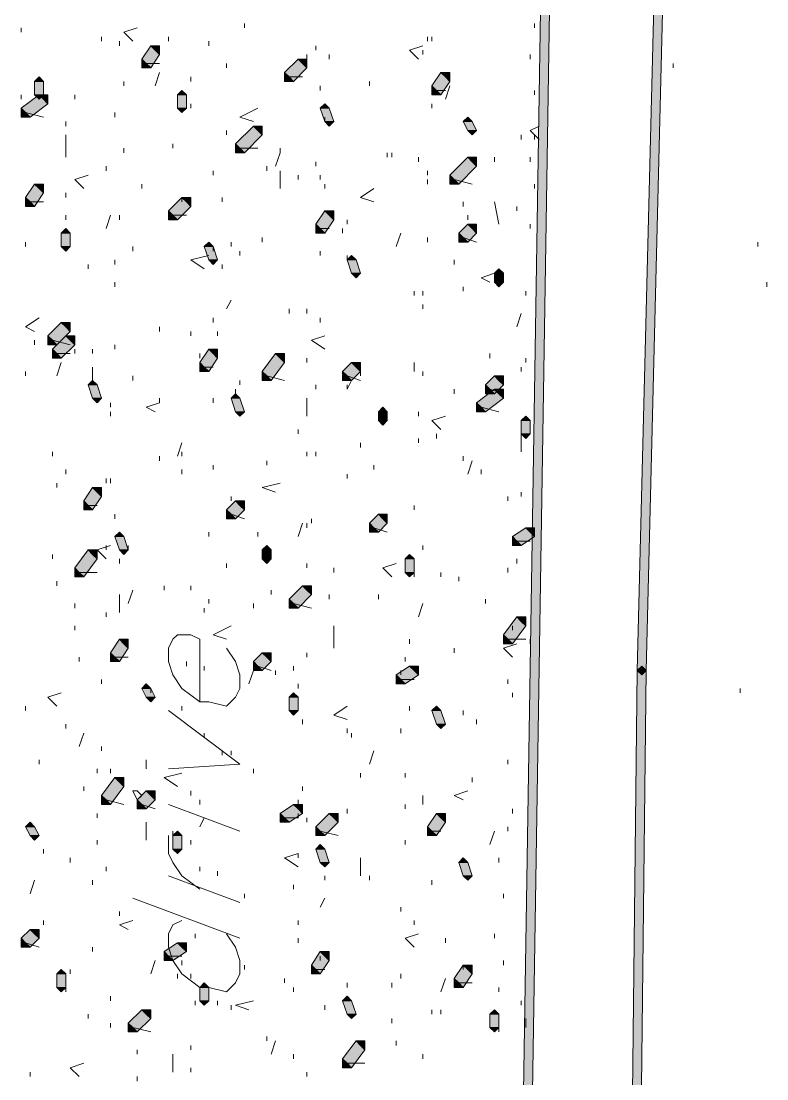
# Model space of a CAD drawing. Header units: inches. Extents: x 10 to 486, y 7 to 426.
# Drawn here: x 380.34 to 391.48, y 388.52 to 404.32 of the extents above; entities that cross this region are included whole.
import ezdxf

# ---------------------------------------------------------------- set-up
doc = ezdxf.new("R2010")
doc.units = ezdxf.units.IN
doc.header["$LTSCALE"] = 3
doc.header["$MEASUREMENT"] = 0
doc.layers.add('PDF_Geometry', color=7, linetype='Continuous', true_color=0x999999)
doc.layers.add('PDF_Solid Fills', color=7, linetype='Continuous')

msp = doc.modelspace()

# ---------------------------------------------------------------- hatches: boundary and pattern name
at = {"layer": 'PDF_Solid Fills', "true_color": 0x767676, "transparency": 33554559}
for points in [[(389.61, 394.617), (389.677, 394.617), (390.21, 416.083), (390.077, 416.083), (389.543, 394.617)], [(387.543, 364.883), (387.61, 364.883), (388.41, 415.883), (388.277, 415.883), (387.477, 364.883)]]:
    msp.add_hatch(color=8, dxfattribs=at).paths.add_polyline_path(points)
at = {"layer": 'PDF_Solid Fills', "true_color": 0x999999, "transparency": 33554559}
for points in [[(382.21, 403.683), (382.277, 403.617), (382.41, 403.817), (382.343, 403.883), (382.277, 403.95), (382.143, 403.75)], [(384.343, 403.483), (384.41, 403.417), (384.61, 403.617), (384.543, 403.683), (384.477, 403.75), (384.277, 403.55)], [(386.543, 403.283), (386.61, 403.217), (386.743, 403.417), (386.677, 403.483), (386.61, 403.55), (386.477, 403.35)], [(380.61, 403.217), (380.677, 403.217), (380.677, 403.417), (380.543, 403.417), (380.543, 403.217)], [(380.41, 402.95), (380.477, 402.883), (380.743, 403.083), (380.677, 403.15), (380.61, 403.217), (380.343, 403.017)], [(382.743, 403.017), (382.81, 403.017), (382.81, 403.217), (382.677, 403.217), (382.677, 403.017)], [(384.943, 402.817), (385.01, 402.817), (384.943, 403.017), (384.81, 403.017), (384.877, 402.817)], [(383.61, 402.417), (383.677, 402.35), (383.943, 402.617), (383.877, 402.683), (383.81, 402.75), (383.543, 402.483)], [(387.077, 402.683), (387.143, 402.683), (387.077, 402.817), (386.943, 402.817), (387.01, 402.683)], [(386.81, 401.95), (386.877, 401.883), (387.143, 402.15), (387.077, 402.217), (387.01, 402.283), (386.743, 402.017)], [(380.477, 401.617), (380.543, 401.55), (380.677, 401.75), (380.61, 401.817), (380.543, 401.883), (380.41, 401.683)], [(382.61, 401.417), (382.677, 401.35), (382.877, 401.55), (382.81, 401.617), (382.743, 401.683), (382.543, 401.483)], [(384.81, 401.217), (384.877, 401.15), (385.01, 401.35), (384.943, 401.417), (384.877, 401.483), (384.743, 401.283)], [(386.943, 401.083), (387.01, 401.017), (387.143, 401.15), (387.077, 401.217), (387.01, 401.283), (386.877, 401.15)], [(381.01, 400.95), (381.077, 400.95), (381.077, 401.15), (380.943, 401.15), (380.943, 400.95)], [(383.21, 400.75), (383.277, 400.75), (383.21, 400.95), (383.077, 400.95), (383.143, 400.75)], [(385.343, 400.55), (385.41, 400.55), (385.343, 400.75), (385.21, 400.75), (385.277, 400.55)], [(387.477, 400.417), (387.543, 400.417), (387.543, 400.55), (387.41, 400.55), (387.41, 400.417)], [(380.81, 399.55), (380.877, 399.483), (381.077, 399.683), (381.01, 399.75), (380.943, 399.817), (380.743, 399.617)], [(380.877, 399.35), (380.943, 399.283), (381.143, 399.483), (381.077, 399.55), (381.01, 399.617), (380.81, 399.417)], [(383.077, 399.15), (383.143, 399.083), (383.277, 399.283), (383.21, 399.35), (383.143, 399.417), (383.01, 399.217)], [(384.01, 399.017), (384.077, 398.95), (384.277, 399.217), (384.21, 399.283), (384.143, 399.35), (383.943, 399.083)], [(385.21, 399.017), (385.277, 398.95), (385.41, 399.083), (385.343, 399.15), (385.277, 399.217), (385.143, 399.083)], [(387.343, 398.817), (387.41, 398.75), (387.543, 398.883), (387.477, 398.95), (387.41, 399.017), (387.277, 398.883)], [(381.477, 398.683), (381.543, 398.683), (381.477, 398.883), (381.343, 398.883), (381.41, 398.683)], [(387.21, 398.55), (387.277, 398.483), (387.543, 398.683), (387.477, 398.75), (387.41, 398.817), (387.143, 398.617)], [(383.61, 398.483), (383.677, 398.483), (383.61, 398.683), (383.477, 398.683), (383.543, 398.483)], [(385.743, 398.35), (385.81, 398.35), (385.81, 398.483), (385.677, 398.483), (385.677, 398.35)], [(387.877, 398.15), (387.943, 398.15), (387.943, 398.35), (387.81, 398.35), (387.81, 398.15)], [(381.343, 397.083), (381.41, 397.017), (381.543, 397.217), (381.477, 397.283), (381.41, 397.35), (381.277, 397.15)], [(383.477, 396.95), (383.543, 396.883), (383.677, 397.017), (383.61, 397.083), (383.543, 397.15), (383.41, 397.017)], [(385.61, 396.75), (385.677, 396.683), (385.81, 396.817), (385.743, 396.883), (385.677, 396.95), (385.543, 396.817)], [(387.743, 396.55), (387.81, 396.483), (388.01, 396.617), (387.943, 396.683), (387.877, 396.75), (387.677, 396.617)], [(381.877, 396.417), (381.943, 396.417), (381.877, 396.617), (381.743, 396.617), (381.81, 396.417)], [(381.21, 396.083), (381.277, 396.017), (381.477, 396.283), (381.41, 396.35), (381.343, 396.417), (381.143, 396.15)], [(384.01, 396.283), (384.077, 396.283), (384.077, 396.417), (383.943, 396.417), (383.943, 396.283)], [(386.143, 396.083), (386.21, 396.083), (386.21, 396.283), (386.077, 396.283), (386.077, 396.083)], [(384.41, 395.617), (384.477, 395.55), (384.677, 395.75), (384.61, 395.817), (384.543, 395.883), (384.343, 395.683)], [(387.61, 395.083), (387.677, 395.017), (387.877, 395.283), (387.81, 395.35), (387.743, 395.417), (387.543, 395.15)], [(381.743, 394.817), (381.81, 394.75), (381.943, 394.95), (381.877, 395.017), (381.81, 395.083), (381.677, 394.883)], [(383.877, 394.683), (383.943, 394.617), (384.077, 394.75), (384.01, 394.817), (383.943, 394.883), (383.81, 394.75)], [(386.01, 394.483), (386.077, 394.417), (386.277, 394.55), (386.21, 394.617), (386.143, 394.683), (385.943, 394.55)], [(382.277, 394.217), (382.343, 394.217), (382.277, 394.35), (382.143, 394.35), (382.21, 394.217)], [(384.41, 394.017), (384.477, 394.017), (384.477, 394.217), (384.343, 394.217), (384.343, 394.017)], [(386.61, 393.817), (386.677, 393.817), (386.61, 394.017), (386.477, 394.017), (386.543, 393.817)], [(381.61, 392.683), (381.677, 392.617), (381.877, 392.883), (381.81, 392.95), (381.743, 393.017), (381.543, 392.75)], [(382.143, 392.617), (382.21, 392.55), (382.343, 392.683), (382.277, 392.75), (382.21, 392.817), (382.077, 392.683)], [(384.277, 392.417), (384.343, 392.35), (384.543, 392.483), (384.477, 392.55), (384.41, 392.617), (384.21, 392.483)], [(384.81, 392.217), (384.877, 392.15), (385.077, 392.35), (385.01, 392.417), (384.943, 392.483), (384.743, 392.283)], [(386.477, 392.217), (386.543, 392.15), (386.677, 392.35), (386.61, 392.417), (386.543, 392.483), (386.41, 392.283)], [(380.543, 392.15), (380.61, 392.15), (380.543, 392.283), (380.41, 392.283), (380.477, 392.15)], [(382.677, 391.95), (382.743, 391.95), (382.743, 392.15), (382.61, 392.15), (382.61, 391.95)], [(384.877, 391.75), (384.943, 391.75), (384.877, 391.95), (384.743, 391.95), (384.81, 391.75)], [(387.01, 391.55), (387.077, 391.55), (387.01, 391.75), (386.877, 391.75), (386.943, 391.55)], [(380.41, 390.55), (380.477, 390.483), (380.61, 390.617), (380.543, 390.683), (380.477, 390.75), (380.343, 390.617)], [(382.543, 390.35), (382.61, 390.283), (382.81, 390.417), (382.743, 390.483), (382.677, 390.55), (382.477, 390.417)], [(384.743, 390.15), (384.81, 390.083), (384.943, 390.283), (384.877, 390.35), (384.81, 390.417), (384.677, 390.217)], [(386.877, 389.95), (386.943, 389.883), (387.077, 390.083), (387.01, 390.15), (386.943, 390.217), (386.81, 390.017)], [(380.943, 389.883), (381.01, 389.883), (381.01, 390.083), (380.877, 390.083), (380.877, 389.883)], [(383.077, 389.683), (383.143, 389.683), (383.143, 389.883), (383.01, 389.883), (383.01, 389.683)], [(385.277, 389.483), (385.343, 389.483), (385.277, 389.683), (385.143, 389.683), (385.21, 389.483)], [(382.01, 389.283), (382.077, 389.217), (382.277, 389.417), (382.21, 389.483), (382.143, 389.55), (381.943, 389.35)], [(387.41, 389.283), (387.477, 389.283), (387.477, 389.483), (387.343, 389.483), (387.343, 389.283)], [(385.21, 388.75), (385.277, 388.683), (385.477, 388.95), (385.41, 389.017), (385.343, 389.083), (385.143, 388.817)]]:
    msp.add_hatch(color=253, dxfattribs=at).paths.add_polyline_path(points)

# ---------------------------------------------------------------- linework, layer by layer
at = {"layer": 'PDF_Geometry', "color": 8, "lineweight": 5, "true_color": 0x767676}
for points in [[(389.61, 394.617), (389.677, 394.617), (390.21, 416.083), (390.077, 416.083), (389.543, 394.617)], [(387.543, 364.883), (387.61, 364.883), (388.41, 415.883), (388.277, 415.883), (387.477, 364.883)], [(389.21, 364.817), (389.343, 364.817), (389.677, 394.617), (389.543, 394.617)], [(389.543, 394.617), (389.61, 394.683), (389.677, 394.617), (389.61, 394.55)]]:
    msp.add_lwpolyline(points, close=True, dxfattribs=at)
at = {"layer": 'PDF_Geometry', "lineweight": 13}
for points in [[(380.343, 404.217), (380.343, 404.15)], [(382.01, 404.017), (381.877, 404.15), (382.077, 404.217)], [(383.677, 404.283), (383.677, 404.217)], [(388.01, 404.283), (388.01, 404.217)], [(381.543, 404.083), (381.543, 404.017)], [(381.81, 404.017), (381.81, 403.95)], [(382.543, 404.083), (382.543, 404.017)], [(383.143, 404.017), (383.143, 403.95)], [(386.41, 404.083), (386.41, 404.017)], [(386.477, 404.083), (386.477, 404.017)], [(384.743, 403.95), (384.743, 403.883)], [(386.277, 403.75), (386.143, 403.883), (386.343, 403.95)], [(386.343, 403.883), (386.343, 403.817)], [(384.61, 403.817), (384.61, 403.75)], [(384.943, 403.817), (384.943, 403.75)], [(387.943, 403.817), (387.943, 403.75)], [(382.21, 403.683), (382.41, 403.683)], [(382.343, 403.35), (382.41, 403.55)], [(383.41, 403.683), (383.41, 403.617)], [(386.677, 403.55), (386.677, 403.483)], [(390.077, 403.683), (390.077, 403.617)], [(381.877, 403.417), (381.877, 403.35)], [(382.877, 403.483), (382.877, 403.417)], [(384.343, 403.483), (384.543, 403.483)], [(385.543, 403.417), (385.543, 403.35)], [(380.343, 403.217), (380.343, 403.15)], [(381.143, 403.217), (381.143, 403.15)], [(384.81, 403.35), (384.81, 403.283)], [(386.543, 403.283), (386.677, 403.283)], [(386.677, 403.15), (386.743, 403.35)], [(388.01, 403.283), (388.01, 403.217)], [(382.877, 403.083), (382.877, 403.017)], [(386.477, 403.083), (386.477, 403.017)], [(380.41, 402.95), (380.677, 402.883)], [(381.743, 402.95), (381.743, 402.883)], [(383.81, 402.817), (383.61, 402.883), (383.877, 403.017)], [(381.01, 402.817), (381.01, 402.75)], [(384.877, 402.883), (384.877, 402.817)], [(388.077, 402.55), (387.943, 402.683), (388.077, 402.75)], [(381.01, 402.283), (381.01, 402.617)], [(383.41, 402.683), (383.41, 402.617)], [(387.81, 402.617), (387.81, 402.55)], [(388.01, 402.617), (388.01, 402.55)], [(381.01, 402.55), (381.01, 402.483)], [(382.61, 402.483), (382.61, 402.417)], [(381.877, 402.417), (381.877, 402.35)], [(383.61, 402.417), (383.877, 402.417)], [(384.143, 402.15), (384.21, 402.35), (384.21, 402.417)], [(385.81, 402.35), (385.81, 402.283)], [(385.877, 402.35), (385.877, 402.283)], [(386.277, 402.283), (386.277, 402.217)], [(387.41, 402.283), (387.41, 402.217)], [(387.943, 402.283), (387.943, 402.217)], [(381.61, 402.15), (381.61, 402.083)], [(384.01, 402.15), (384.01, 402.083)], [(384.743, 402.217), (384.743, 402.15)], [(381.277, 401.817), (381.143, 401.95), (381.343, 402.017)], [(383.21, 402.083), (383.21, 402.017)], [(384.21, 401.817), (384.21, 402.083)], [(384.477, 402.017), (384.477, 401.95)], [(384.81, 402.017), (384.81, 401.95)], [(386.41, 402.083), (386.41, 402.017)], [(382.143, 401.883), (382.143, 401.817)], [(384.877, 401.883), (384.877, 401.817)], [(385.61, 401.617), (385.41, 401.683), (385.61, 401.817)], [(386.41, 401.95), (386.41, 401.883)], [(386.81, 401.95), (387.077, 401.883)], [(388.01, 401.883), (388.01, 401.817)], [(381.01, 401.75), (381.01, 401.683)], [(382.743, 401.683), (382.743, 401.617)], [(383.343, 401.683), (383.343, 401.617)], [(380.477, 401.617), (380.677, 401.617)], [(386.943, 401.617), (386.943, 401.55)], [(387.477, 401.283), (387.41, 401.617)], [(387.743, 401.55), (387.743, 401.483)], [(381.01, 401.417), (381.01, 401.35)], [(381.61, 401.217), (381.677, 401.417)], [(381.81, 401.417), (381.81, 401.35)], [(382.61, 401.417), (382.81, 401.417)], [(385.21, 401.35), (385.21, 401.283)], [(387.01, 401.417), (387.01, 401.35)], [(384.81, 401.217), (384.943, 401.217)], [(385.143, 401.217), (385.143, 401.15)], [(387.943, 401.283), (387.943, 401.217)], [(380.41, 401.017), (380.41, 400.95)], [(383.477, 401.017), (383.477, 400.95)], [(383.943, 401.083), (383.943, 401.017)], [(385.943, 400.95), (386.01, 401.15)], [(386.41, 401.083), (386.41, 401.017)], [(386.943, 401.083), (387.143, 401.017)], [(391.343, 401.017), (391.343, 400.95)], [(382.01, 400.95), (382.01, 400.883)], [(383.21, 400.95), (383.21, 400.883)], [(383.61, 400.883), (383.61, 400.817)], [(384.81, 400.883), (384.81, 400.817)], [(381.743, 400.75), (381.743, 400.683)], [(383.077, 400.617), (382.877, 400.75), (383.143, 400.817)], [(385.21, 400.817), (385.21, 400.75)], [(386.81, 400.75), (386.81, 400.683)], [(381.343, 400.683), (381.343, 400.617)], [(383.343, 400.683), (383.343, 400.617)], [(387.343, 400.417), (387.21, 400.483), (387.41, 400.55)], [(381.743, 400.417), (381.743, 400.35)], [(391.477, 400.417), (391.477, 400.35)], [(386.21, 400.283), (386.21, 400.217)], [(386.343, 400.283), (386.343, 400.217)], [(386.943, 400.35), (386.943, 400.283)], [(387.877, 400.283), (387.877, 400.217)], [(383.41, 400.017), (383.477, 400.15)], [(386.343, 400.083), (386.343, 400.017)], [(384.343, 400.017), (384.343, 399.95)], [(384.61, 400.017), (384.61, 399.95)], [(387.743, 399.75), (387.81, 399.95)], [(380.543, 399.683), (380.41, 399.75), (380.61, 399.883)], [(382.41, 399.75), (382.41, 399.683)], [(383.21, 399.883), (383.21, 399.817)], [(384.81, 399.883), (384.81, 399.817)], [(382.877, 399.683), (382.877, 399.617)], [(383.277, 399.683), (383.277, 399.617)], [(384.877, 399.417), (384.677, 399.55), (384.877, 399.617)], [(380.543, 399.55), (380.543, 399.483)], [(380.81, 399.55), (381.077, 399.483)], [(381.743, 399.483), (381.743, 399.417)], [(380.877, 399.35), (381.077, 399.35)], [(381.143, 399.417), (381.143, 399.35)], [(381.41, 399.417), (381.41, 399.35)], [(383.01, 399.35), (383.01, 399.283)], [(384.61, 399.283), (384.61, 399.217)], [(387.343, 399.35), (387.343, 399.283)], [(387.877, 399.283), (387.877, 399.217)], [(380.877, 399.017), (380.943, 399.217)], [(381.41, 398.883), (381.41, 399.15)], [(383.077, 399.15), (383.21, 399.15)], [(386.21, 399.217), (386.21, 399.15), (386.21, 399.083)], [(387.81, 399.15), (387.81, 399.083)], [(380.41, 399.083), (380.41, 399.017)], [(382.01, 399.017), (382.01, 398.95)], [(383.61, 398.95), (383.61, 398.883)], [(384.01, 399.017), (384.277, 398.95)], [(385.21, 399.017), (385.41, 398.95)], [(385.21, 398.883), (385.21, 398.817), (385.277, 398.95)], [(385.41, 399.083), (385.41, 399.017)], [(386.343, 399.083), (386.343, 399.017)], [(383.543, 398.817), (383.543, 398.75)], [(384.743, 398.883), (384.743, 398.817)], [(386.81, 398.817), (386.81, 398.75)], [(387.343, 398.817), (387.543, 398.75)], [(388.01, 398.817), (388.01, 398.75)], [(382.343, 398.483), (382.21, 398.55), (382.41, 398.617), (382.41, 398.683)], [(383.21, 398.683), (383.21, 398.617)], [(384.61, 398.417), (384.61, 398.683)], [(381.677, 398.617), (381.677, 398.55)], [(381.677, 398.483), (381.677, 398.417)], [(386.277, 398.483), (386.277, 398.417)], [(387.21, 398.55), (387.477, 398.483)], [(386.61, 398.217), (386.477, 398.35), (386.677, 398.417)], [(384.477, 398.217), (384.477, 398.15)], [(387.81, 398.283), (387.81, 398.217)], [(382.677, 397.817), (382.743, 398.017)], [(385.41, 398.017), (385.41, 397.95)], [(386.277, 398.083), (386.277, 398.017)], [(386.543, 398.15), (386.543, 398.083)], [(387.81, 397.883), (387.81, 398.15)], [(380.81, 397.883), (380.81, 397.817)], [(382.743, 397.883), (382.743, 397.817)], [(384.61, 397.883), (384.61, 397.817)], [(384.743, 397.883), (384.743, 397.817)], [(382.41, 397.817), (382.41, 397.75)], [(384.01, 397.75), (384.01, 397.683)], [(386.943, 397.817), (386.943, 397.75)], [(387.01, 397.55), (387.077, 397.75)], [(381.01, 397.617), (381.01, 397.55)], [(382.743, 397.617), (382.743, 397.55)], [(383.21, 397.683), (383.21, 397.617)], [(385.21, 397.55), (385.21, 397.483)], [(385.61, 397.683), (385.61, 397.617)], [(387.21, 397.617), (387.21, 397.55)], [(380.877, 397.417), (380.877, 397.35)], [(381.61, 397.483), (381.61, 397.417)], [(381.677, 397.483), (381.677, 397.417)], [(384.143, 397.283), (383.943, 397.35), (384.21, 397.417)], [(383.477, 397.217), (383.477, 397.15)], [(387.61, 397.217), (387.61, 397.15)], [(387.81, 397.283), (387.81, 397.217)], [(381.343, 397.083), (381.477, 397.083)], [(386.21, 397.083), (386.21, 397.017)], [(381.743, 396.95), (381.743, 396.883)], [(383.477, 396.95), (383.677, 396.883)], [(385.743, 396.95), (385.743, 396.883)], [(384.477, 396.617), (384.543, 396.817)], [(384.61, 396.817), (384.61, 396.75)], [(384.677, 396.883), (384.677, 396.817)], [(385.61, 396.75), (385.81, 396.683)], [(383.143, 396.683), (383.143, 396.617)], [(383.877, 396.683), (383.877, 396.617)], [(381.61, 396.283), (381.477, 396.417), (381.677, 396.483)], [(381.61, 396.483), (381.61, 396.417)], [(381.943, 396.483), (381.943, 396.417)], [(386.343, 396.483), (386.343, 396.417)], [(387.743, 396.55), (387.943, 396.55)], [(380.81, 396.35), (380.81, 396.283)], [(381.81, 396.283), (381.81, 396.217)], [(387.743, 396.283), (387.743, 396.217)], [(383.41, 396.217), (383.41, 396.15)], [(384.61, 396.217), (384.61, 396.15)], [(385.01, 396.15), (385.01, 396.083)], [(385.877, 396.017), (385.743, 396.15), (385.943, 396.217)], [(387.61, 396.15), (387.61, 396.083)], [(380.877, 395.95), (380.877, 395.883)], [(381.21, 396.083), (381.477, 396.083)], [(386.21, 396.083), (386.21, 396.017)], [(386.61, 396.083), (386.61, 396.017)], [(386.877, 396.017), (386.877, 395.95)], [(381.943, 395.617), (382.01, 395.817)], [(382.477, 395.883), (382.477, 395.817)], [(382.877, 395.883), (382.877, 395.817)], [(384.077, 395.817), (384.077, 395.75)], [(384.677, 395.883), (384.677, 395.817)], [(381.81, 395.483), (381.81, 395.75)], [(383.143, 395.683), (383.143, 395.617)], [(384.943, 395.75), (384.943, 395.683)], [(385.677, 395.75), (385.677, 395.683)], [(387.277, 395.683), (387.277, 395.617)], [(381.143, 395.617), (381.143, 395.55)], [(381.61, 395.483), (381.61, 395.417)], [(383.077, 395.55), (383.077, 395.483)], [(383.81, 395.617), (383.81, 395.55)], [(384.41, 395.617), (384.677, 395.55)], [(386.277, 395.417), (386.343, 395.617)], [(381.143, 395.283), (381.143, 395.217)], [(383.41, 395.083), (383.21, 395.15), (383.477, 395.283)], [(385.01, 394.95), (385.01, 395.283)], [(387.677, 395.283), (387.677, 395.217)], [(386.143, 395.083), (386.143, 395.017)], [(387.677, 394.817), (387.543, 394.95), (387.743, 395.017)], [(387.61, 395.083), (387.877, 395.083)], [(387.943, 395.083), (387.943, 395.017)], [(384.61, 394.883), (384.61, 394.817)], [(386.81, 394.95), (386.81, 394.883)], [(381.21, 394.817), (381.21, 394.75)], [(381.743, 394.817), (381.943, 394.817)], [(382.81, 394.75), (382.81, 394.683)], [(386.077, 394.817), (386.077, 394.75)], [(383.077, 394.683), (383.077, 394.617)], [(383.743, 394.417), (383.81, 394.617)], [(383.877, 394.683), (384.077, 394.617)], [(384.143, 394.617), (384.143, 394.55)], [(384.41, 394.683), (384.41, 394.617)], [(386.01, 394.617), (386.01, 394.55)], [(386.21, 394.683), (386.21, 394.617)], [(381.543, 394.483), (381.543, 394.417)], [(383.01, 394.417), (383.01, 394.35)], [(384.477, 394.417), (384.477, 394.35)], [(386.01, 394.483), (386.21, 394.483)], [(387.61, 394.483), (387.61, 394.417)], [(380.877, 394.083), (380.743, 394.217), (380.943, 394.283)], [(382.277, 394.35), (382.277, 394.283)], [(387.677, 394.283), (387.677, 394.217)], [(391.077, 394.35), (391.077, 394.283)], [(380.41, 394.083), (380.41, 394.017)], [(382.743, 394.083), (382.743, 394.017)], [(385.21, 393.883), (385.01, 393.95), (385.21, 394.083)], [(386.143, 394.083), (386.143, 394.017)], [(386.943, 394.017), (386.943, 393.95)], [(381.01, 393.817), (381.01, 393.75)], [(384.543, 393.883), (384.543, 393.817)], [(385.21, 393.75), (385.21, 393.683)], [(386.01, 393.75), (386.01, 393.683)], [(387.143, 393.883), (387.143, 393.817)], [(381.21, 393.483), (381.277, 393.683)], [(383.077, 393.683), (383.077, 393.617)], [(385.277, 393.683), (385.277, 393.617)], [(381.543, 393.483), (381.543, 393.417)], [(380.61, 393.283), (380.61, 393.217)], [(382.21, 393.283), (382.21, 393.217), (382.21, 393.15)], [(383.343, 393.417), (383.343, 393.35)], [(383.477, 393.417), (383.477, 393.35)], [(385.543, 393.217), (385.61, 393.417)], [(387.61, 393.283), (387.61, 393.217)], [(381.477, 393.15), (381.477, 393.083)], [(381.677, 393.15), (381.677, 393.083)], [(383.81, 393.15), (383.81, 393.083)], [(382.677, 392.883), (382.477, 393.017), (382.743, 393.083)], [(385.41, 393.083), (385.41, 393.017)], [(386.077, 393.083), (386.077, 393.017)], [(387.077, 393.017), (387.077, 392.95)], [(381.277, 392.883), (381.277, 392.817)], [(382.877, 392.817), (382.877, 392.75)], [(384.543, 392.883), (384.543, 392.817)], [(386.943, 392.683), (386.81, 392.75), (387.01, 392.817)], [(381.61, 392.683), (381.877, 392.617)], [(383.01, 392.683), (383.01, 392.617)], [(384.477, 392.683), (384.477, 392.617)], [(386.343, 392.75), (386.343, 392.683), (386.343, 392.617)], [(381.477, 392.483), (381.477, 392.417)], [(382.143, 392.617), (382.343, 392.55)], [(384.277, 392.417), (384.477, 392.417), (384.477, 392.483)], [(385.21, 392.55), (385.21, 392.483)], [(386.077, 392.617), (386.077, 392.55)], [(387.677, 392.55), (387.677, 392.483)], [(382.21, 392.083), (382.21, 392.35)], [(383.01, 392.283), (383.077, 392.417)], [(384.61, 392.417), (384.61, 392.35)], [(382.61, 392.217), (382.61, 392.15)], [(384.81, 392.217), (385.077, 392.15)], [(386.477, 392.217), (386.61, 392.217)], [(387.343, 392.017), (387.41, 392.217)], [(387.61, 392.283), (387.61, 392.217)], [(381.477, 392.083), (381.477, 392.017)], [(382.877, 392.083), (382.877, 392.017)], [(386.077, 392.083), (386.077, 392.017)], [(380.677, 391.95), (380.677, 391.883)], [(384.477, 391.683), (384.277, 391.817), (384.477, 391.883), (384.477, 391.817)], [(381.077, 391.817), (381.077, 391.75)], [(381.61, 391.683), (381.61, 391.617)], [(383.01, 391.683), (383.01, 391.617)], [(385.41, 391.55), (385.41, 391.817)], [(387.477, 391.817), (387.477, 391.75)], [(383.277, 391.617), (383.277, 391.55)], [(384.877, 391.55), (384.877, 391.483)], [(385.543, 391.55), (385.543, 391.483)], [(380.477, 391.283), (380.543, 391.483)], [(381.41, 391.483), (381.41, 391.417)], [(384.41, 391.417), (384.41, 391.35)], [(386.477, 391.483), (386.477, 391.417)], [(383.677, 391.283), (383.677, 391.217)], [(384.81, 391.083), (384.877, 391.217)], [(387.543, 391.283), (387.543, 391.217)], [(386.01, 391.083), (386.01, 391.017)], [(381.81, 391.017), (381.81, 390.95)], [(380.677, 390.883), (380.677, 390.817)], [(381.943, 390.75), (381.81, 390.817), (382.01, 390.883)], [(384.477, 390.883), (384.477, 390.817)], [(386.21, 390.883), (386.21, 390.817)], [(382.943, 390.683), (382.943, 390.617)], [(384.477, 390.617), (384.477, 390.55)], [(386.21, 390.483), (386.077, 390.617), (386.277, 390.683)], [(386.677, 390.617), (386.677, 390.55)], [(387.41, 390.683), (387.41, 390.617)], [(380.41, 390.55), (380.61, 390.483)], [(381.41, 390.483), (381.41, 390.417)], [(382.277, 390.083), (382.343, 390.283)], [(382.543, 390.35), (382.743, 390.35)], [(382.743, 390.283), (382.743, 390.217)], [(384.81, 390.35), (384.81, 390.283)], [(387.543, 390.283), (387.543, 390.217)], [(381.077, 390.15), (381.077, 390.083)], [(383.677, 390.217), (383.677, 390.15)], [(384.743, 390.15), (384.877, 390.15)], [(386.943, 390.217), (386.943, 390.15)], [(381.01, 390.017), (381.01, 389.95)], [(382.677, 390.083), (382.677, 390.017)], [(382.877, 390.083), (382.877, 390.017)], [(384.277, 390.017), (384.277, 389.95)], [(385.21, 389.95), (385.21, 389.883)], [(385.877, 389.95), (385.877, 389.883)], [(386.01, 390.083), (386.01, 390.017)], [(386.61, 389.817), (386.677, 390.017)], [(386.877, 389.95), (387.077, 389.95)], [(381.01, 389.883), (381.01, 389.817)], [(384.41, 389.883), (384.41, 389.817)], [(387.477, 389.883), (387.477, 389.817)], [(381.677, 389.75), (381.677, 389.683)], [(382.943, 389.683), (382.943, 389.617)], [(383.277, 389.683), (383.277, 389.617)], [(383.743, 389.55), (383.543, 389.617), (383.81, 389.683)], [(387.81, 389.683), (387.81, 389.617)], [(381.343, 389.483), (381.343, 389.417)], [(383.477, 389.617), (383.477, 389.55)], [(384.877, 389.617), (384.877, 389.55)], [(386.477, 389.55), (386.477, 389.483)], [(386.61, 389.55), (386.61, 389.483)], [(381.677, 389.35), (381.677, 389.283)], [(385.877, 389.417), (385.877, 389.35)], [(387.877, 389.283), (387.877, 389.35), (387.877, 389.417)], [(382.01, 389.283), (382.277, 389.217)], [(387.477, 389.283), (387.477, 389.217)], [(382.877, 389.017), (382.877, 388.95)], [(384.01, 389.15), (384.01, 389.083)], [(384.077, 388.883), (384.143, 389.083)], [(385.943, 389.083), (385.943, 389.017)], [(382.077, 388.95), (382.077, 388.883)], [(382.61, 388.617), (382.61, 388.883)], [(384.41, 388.883), (384.41, 388.817)], [(386.343, 388.883), (386.343, 388.817)], [(381.21, 388.55), (381.077, 388.683), (381.277, 388.75)], [(382.877, 388.683), (382.877, 388.617)], [(385.21, 388.75), (385.477, 388.75)], [(380.477, 388.617), (380.477, 388.55)], [(382.077, 388.55), (382.077, 388.483)], [(384.61, 388.617), (384.61, 388.55)]]:
    msp.add_lwpolyline(points, dxfattribs=at)
at = {"layer": 'PDF_Geometry', "lineweight": 5}
for points in [[(382.21, 403.683), (382.277, 403.617), (382.41, 403.817), (382.343, 403.883), (382.277, 403.95), (382.143, 403.75)], [(384.343, 403.483), (384.41, 403.417), (384.61, 403.617), (384.543, 403.683), (384.477, 403.75), (384.277, 403.55)], [(386.543, 403.283), (386.61, 403.217), (386.743, 403.417), (386.677, 403.483), (386.61, 403.55), (386.477, 403.35)], [(380.61, 403.217), (380.677, 403.217), (380.677, 403.417), (380.543, 403.417), (380.543, 403.217)], [(380.41, 402.95), (380.477, 402.883), (380.743, 403.083), (380.677, 403.15), (380.61, 403.217), (380.343, 403.017)], [(382.743, 403.017), (382.81, 403.017), (382.81, 403.217), (382.677, 403.217), (382.677, 403.017)], [(384.943, 402.817), (385.01, 402.817), (384.943, 403.017), (384.81, 403.017), (384.877, 402.817)], [(383.61, 402.417), (383.677, 402.35), (383.943, 402.617), (383.877, 402.683), (383.81, 402.75), (383.543, 402.483)], [(387.077, 402.683), (387.143, 402.683), (387.077, 402.817), (386.943, 402.817), (387.01, 402.683)], [(386.81, 401.95), (386.877, 401.883), (387.143, 402.15), (387.077, 402.217), (387.01, 402.283), (386.743, 402.017)], [(380.477, 401.617), (380.543, 401.55), (380.677, 401.75), (380.61, 401.817), (380.543, 401.883), (380.41, 401.683)], [(382.61, 401.417), (382.677, 401.35), (382.877, 401.55), (382.81, 401.617), (382.743, 401.683), (382.543, 401.483)], [(384.81, 401.217), (384.877, 401.15), (385.01, 401.35), (384.943, 401.417), (384.877, 401.483), (384.743, 401.283)], [(386.943, 401.083), (387.01, 401.017), (387.143, 401.15), (387.077, 401.217), (387.01, 401.283), (386.877, 401.15)], [(381.01, 400.95), (381.077, 400.95), (381.077, 401.15), (380.943, 401.15), (380.943, 400.95)], [(383.21, 400.75), (383.277, 400.75), (383.21, 400.95), (383.077, 400.95), (383.143, 400.75)], [(385.343, 400.55), (385.41, 400.55), (385.343, 400.75), (385.21, 400.75), (385.277, 400.55)], [(387.477, 400.417), (387.543, 400.417), (387.543, 400.55), (387.41, 400.55), (387.41, 400.417)], [(380.81, 399.55), (380.877, 399.483), (381.077, 399.683), (381.01, 399.75), (380.943, 399.817), (380.743, 399.617)], [(380.877, 399.35), (380.943, 399.283), (381.143, 399.483), (381.077, 399.55), (381.01, 399.617), (380.81, 399.417)], [(383.077, 399.15), (383.143, 399.083), (383.277, 399.283), (383.21, 399.35), (383.143, 399.417), (383.01, 399.217)], [(384.01, 399.017), (384.077, 398.95), (384.277, 399.217), (384.21, 399.283), (384.143, 399.35), (383.943, 399.083)], [(385.21, 399.017), (385.277, 398.95), (385.41, 399.083), (385.343, 399.15), (385.277, 399.217), (385.143, 399.083)], [(387.343, 398.817), (387.41, 398.75), (387.543, 398.883), (387.477, 398.95), (387.41, 399.017), (387.277, 398.883)], [(381.477, 398.683), (381.543, 398.683), (381.477, 398.883), (381.343, 398.883), (381.41, 398.683)], [(387.21, 398.55), (387.277, 398.483), (387.543, 398.683), (387.477, 398.75), (387.41, 398.817), (387.143, 398.617)], [(383.61, 398.483), (383.677, 398.483), (383.61, 398.683), (383.477, 398.683), (383.543, 398.483)], [(385.743, 398.35), (385.81, 398.35), (385.81, 398.483), (385.677, 398.483), (385.677, 398.35)], [(387.877, 398.15), (387.943, 398.15), (387.943, 398.35), (387.81, 398.35), (387.81, 398.15)], [(381.343, 397.083), (381.41, 397.017), (381.543, 397.217), (381.477, 397.283), (381.41, 397.35), (381.277, 397.15)], [(383.477, 396.95), (383.543, 396.883), (383.677, 397.017), (383.61, 397.083), (383.543, 397.15), (383.41, 397.017)], [(385.61, 396.75), (385.677, 396.683), (385.81, 396.817), (385.743, 396.883), (385.677, 396.95), (385.543, 396.817)], [(387.743, 396.55), (387.81, 396.483), (388.01, 396.617), (387.943, 396.683), (387.877, 396.75), (387.677, 396.617)], [(381.877, 396.417), (381.943, 396.417), (381.877, 396.617), (381.743, 396.617), (381.81, 396.417)], [(381.21, 396.083), (381.277, 396.017), (381.477, 396.283), (381.41, 396.35), (381.343, 396.417), (381.143, 396.15)], [(384.01, 396.283), (384.077, 396.283), (384.077, 396.417), (383.943, 396.417), (383.943, 396.283)], [(386.143, 396.083), (386.21, 396.083), (386.21, 396.283), (386.077, 396.283), (386.077, 396.083)], [(384.41, 395.617), (384.477, 395.55), (384.677, 395.75), (384.61, 395.817), (384.543, 395.883), (384.343, 395.683)], [(387.61, 395.083), (387.677, 395.017), (387.877, 395.283), (387.81, 395.35), (387.743, 395.417), (387.543, 395.15)], [(381.743, 394.817), (381.81, 394.75), (381.943, 394.95), (381.877, 395.017), (381.81, 395.083), (381.677, 394.883)], [(383.877, 394.683), (383.943, 394.617), (384.077, 394.75), (384.01, 394.817), (383.943, 394.883), (383.81, 394.75)], [(386.01, 394.483), (386.077, 394.417), (386.277, 394.55), (386.21, 394.617), (386.143, 394.683), (385.943, 394.55)], [(382.277, 394.217), (382.343, 394.217), (382.277, 394.35), (382.143, 394.35), (382.21, 394.217)], [(384.41, 394.017), (384.477, 394.017), (384.477, 394.217), (384.343, 394.217), (384.343, 394.017)], [(386.61, 393.817), (386.677, 393.817), (386.61, 394.017), (386.477, 394.017), (386.543, 393.817)], [(381.61, 392.683), (381.677, 392.617), (381.877, 392.883), (381.81, 392.95), (381.743, 393.017), (381.543, 392.75)], [(382.143, 392.617), (382.21, 392.55), (382.343, 392.683), (382.277, 392.75), (382.21, 392.817), (382.077, 392.683)], [(384.277, 392.417), (384.343, 392.35), (384.543, 392.483), (384.477, 392.55), (384.41, 392.617), (384.21, 392.483)], [(384.81, 392.217), (384.877, 392.15), (385.077, 392.35), (385.01, 392.417), (384.943, 392.483), (384.743, 392.283)], [(386.477, 392.217), (386.543, 392.15), (386.677, 392.35), (386.61, 392.417), (386.543, 392.483), (386.41, 392.283)], [(380.543, 392.15), (380.61, 392.15), (380.543, 392.283), (380.41, 392.283), (380.477, 392.15)], [(382.677, 391.95), (382.743, 391.95), (382.743, 392.15), (382.61, 392.15), (382.61, 391.95)], [(384.877, 391.75), (384.943, 391.75), (384.877, 391.95), (384.743, 391.95), (384.81, 391.75)], [(387.01, 391.55), (387.077, 391.55), (387.01, 391.75), (386.877, 391.75), (386.943, 391.55)], [(380.41, 390.55), (380.477, 390.483), (380.61, 390.617), (380.543, 390.683), (380.477, 390.75), (380.343, 390.617)], [(382.543, 390.35), (382.61, 390.283), (382.81, 390.417), (382.743, 390.483), (382.677, 390.55), (382.477, 390.417)], [(384.743, 390.15), (384.81, 390.083), (384.943, 390.283), (384.877, 390.35), (384.81, 390.417), (384.677, 390.217)], [(386.877, 389.95), (386.943, 389.883), (387.077, 390.083), (387.01, 390.15), (386.943, 390.217), (386.81, 390.017)], [(380.943, 389.883), (381.01, 389.883), (381.01, 390.083), (380.877, 390.083), (380.877, 389.883)], [(383.077, 389.683), (383.143, 389.683), (383.143, 389.883), (383.01, 389.883), (383.01, 389.683)], [(385.277, 389.483), (385.343, 389.483), (385.277, 389.683), (385.143, 389.683), (385.21, 389.483)], [(382.01, 389.283), (382.077, 389.217), (382.277, 389.417), (382.21, 389.483), (382.143, 389.55), (381.943, 389.35)], [(387.41, 389.283), (387.477, 389.283), (387.477, 389.483), (387.343, 389.483), (387.343, 389.283)], [(385.21, 388.75), (385.277, 388.683), (385.477, 388.95), (385.41, 389.017), (385.343, 389.083), (385.143, 388.817)]]:
    msp.add_lwpolyline(points, close=True, dxfattribs=at)
for points in [[(382.277, 403.95), (382.41, 403.95), (382.41, 403.817)], [(382.277, 403.617), (382.143, 403.617), (382.143, 403.75)], [(384.477, 403.75), (384.61, 403.75), (384.61, 403.617)], [(384.41, 403.417), (384.277, 403.417), (384.277, 403.55)], [(386.61, 403.55), (386.743, 403.55), (386.743, 403.417)], [(380.543, 403.417), (380.61, 403.483), (380.677, 403.417)], [(380.677, 403.217), (380.61, 403.15), (380.543, 403.217)], [(380.61, 403.217), (380.743, 403.217), (380.743, 403.083)], [(382.677, 403.217), (382.743, 403.283), (382.81, 403.217)], [(386.61, 403.217), (386.477, 403.217), (386.477, 403.35)], [(384.81, 403.017), (384.877, 403.083), (384.943, 403.017)], [(380.477, 402.883), (380.343, 402.883), (380.343, 403.017)], [(382.81, 403.017), (382.743, 402.95), (382.677, 403.017)], [(383.81, 402.75), (383.943, 402.75), (383.943, 402.617)], [(385.01, 402.817), (384.943, 402.75), (384.877, 402.817)], [(386.943, 402.817), (387.01, 402.883), (387.077, 402.817)], [(387.143, 402.683), (387.077, 402.617), (387.01, 402.683)], [(383.677, 402.35), (383.543, 402.35), (383.543, 402.483)], [(387.01, 402.283), (387.143, 402.283), (387.143, 402.15)], [(386.877, 401.883), (386.743, 401.883), (386.743, 402.017)], [(380.543, 401.883), (380.677, 401.883), (380.677, 401.75)], [(380.543, 401.55), (380.41, 401.55), (380.41, 401.683)], [(382.743, 401.683), (382.877, 401.683), (382.877, 401.55)], [(382.677, 401.35), (382.543, 401.35), (382.543, 401.483)], [(384.877, 401.483), (385.01, 401.483), (385.01, 401.35)], [(380.943, 401.15), (381.01, 401.217), (381.077, 401.15)], [(384.877, 401.15), (384.743, 401.15), (384.743, 401.283)], [(387.01, 401.283), (387.143, 401.283), (387.143, 401.15)], [(383.077, 400.95), (383.143, 401.017), (383.21, 400.95)], [(387.01, 401.017), (386.877, 401.017), (386.877, 401.15)], [(381.077, 400.95), (381.01, 400.883), (380.943, 400.95)], [(383.277, 400.75), (383.21, 400.683), (383.143, 400.75)], [(385.21, 400.75), (385.277, 400.817), (385.343, 400.75)], [(385.41, 400.55), (385.343, 400.483), (385.277, 400.55)], [(387.41, 400.55), (387.477, 400.617), (387.543, 400.55)], [(387.543, 400.417), (387.477, 400.35), (387.41, 400.417)], [(380.943, 399.817), (381.077, 399.817), (381.077, 399.683)], [(380.877, 399.483), (380.743, 399.483), (380.743, 399.617)], [(381.01, 399.617), (381.143, 399.617), (381.143, 399.483)], [(380.943, 399.283), (380.81, 399.283), (380.81, 399.417)], [(383.143, 399.417), (383.277, 399.417), (383.277, 399.283)], [(384.143, 399.35), (384.277, 399.35), (384.277, 399.217)], [(383.143, 399.083), (383.01, 399.083), (383.01, 399.217)], [(385.277, 399.217), (385.41, 399.217), (385.41, 399.083)], [(381.343, 398.883), (381.41, 398.95), (381.477, 398.883)], [(384.077, 398.95), (383.943, 398.95), (383.943, 399.083)], [(385.277, 398.95), (385.143, 398.95), (385.143, 399.083)], [(387.41, 399.017), (387.543, 399.017), (387.543, 398.883)], [(387.41, 398.75), (387.277, 398.75), (387.277, 398.883)], [(387.41, 398.817), (387.543, 398.817), (387.543, 398.683)], [(381.543, 398.683), (381.477, 398.617), (381.41, 398.683)], [(383.477, 398.683), (383.543, 398.75), (383.61, 398.683)], [(383.677, 398.483), (383.61, 398.417), (383.543, 398.483)], [(385.677, 398.483), (385.743, 398.55), (385.81, 398.483)], [(387.277, 398.483), (387.143, 398.483), (387.143, 398.617)], [(385.81, 398.35), (385.743, 398.283), (385.677, 398.35)], [(387.81, 398.35), (387.877, 398.417), (387.943, 398.35)], [(387.943, 398.15), (387.877, 398.083), (387.81, 398.15)], [(381.41, 397.35), (381.543, 397.35), (381.543, 397.217)], [(381.41, 397.017), (381.277, 397.017), (381.277, 397.15)], [(383.543, 397.15), (383.677, 397.15), (383.677, 397.017)], [(383.543, 396.883), (383.41, 396.883), (383.41, 397.017)], [(385.677, 396.95), (385.81, 396.95), (385.81, 396.817)], [(385.677, 396.683), (385.543, 396.683), (385.543, 396.817)], [(387.877, 396.75), (388.01, 396.75), (388.01, 396.617)], [(381.743, 396.617), (381.81, 396.683), (381.877, 396.617)], [(387.81, 396.483), (387.677, 396.483), (387.677, 396.617)], [(383.943, 396.417), (384.01, 396.483), (384.077, 396.417)], [(381.343, 396.417), (381.477, 396.417), (381.477, 396.283)], [(381.943, 396.417), (381.877, 396.35), (381.81, 396.417)], [(384.077, 396.283), (384.01, 396.217), (383.943, 396.283)], [(386.077, 396.283), (386.143, 396.35), (386.21, 396.283)], [(381.277, 396.017), (381.143, 396.017), (381.143, 396.15)], [(386.21, 396.083), (386.143, 396.017), (386.077, 396.083)], [(384.543, 395.883), (384.677, 395.883), (384.677, 395.75)], [(384.477, 395.55), (384.343, 395.55), (384.343, 395.683)], [(387.743, 395.417), (387.877, 395.417), (387.877, 395.283)], [(381.81, 395.083), (381.943, 395.083), (381.943, 394.95)], [(387.677, 395.017), (387.543, 395.017), (387.543, 395.15)], [(381.81, 394.75), (381.677, 394.75), (381.677, 394.883)], [(383.943, 394.883), (384.077, 394.883), (384.077, 394.75)], [(383.943, 394.617), (383.81, 394.617), (383.81, 394.75)], [(386.077, 394.417), (385.943, 394.417), (385.943, 394.55)], [(386.143, 394.683), (386.277, 394.683), (386.277, 394.55)], [(382.143, 394.35), (382.21, 394.417), (382.277, 394.35)], [(382.343, 394.217), (382.277, 394.15), (382.21, 394.217)], [(384.343, 394.217), (384.41, 394.283), (384.477, 394.217)], [(386.477, 394.017), (386.543, 394.083), (386.61, 394.017)], [(384.477, 394.017), (384.41, 393.95), (384.343, 394.017)], [(386.677, 393.817), (386.61, 393.75), (386.543, 393.817)], [(381.743, 393.017), (381.877, 393.017), (381.877, 392.883)], [(382.21, 392.817), (382.343, 392.817), (382.343, 392.683)], [(381.677, 392.617), (381.543, 392.617), (381.543, 392.75)], [(382.21, 392.55), (382.077, 392.55), (382.077, 392.683)], [(384.343, 392.35), (384.21, 392.35), (384.21, 392.483)], [(384.41, 392.617), (384.543, 392.617), (384.543, 392.483)], [(384.943, 392.483), (385.077, 392.483), (385.077, 392.35)], [(386.543, 392.483), (386.677, 392.483), (386.677, 392.35)], [(380.41, 392.283), (380.477, 392.35), (380.543, 392.283)], [(382.61, 392.15), (382.677, 392.217), (382.743, 392.15)], [(384.877, 392.15), (384.743, 392.15), (384.743, 392.283)], [(386.543, 392.15), (386.41, 392.15), (386.41, 392.283)], [(380.61, 392.15), (380.543, 392.083), (380.477, 392.15)], [(384.743, 391.95), (384.81, 392.017), (384.877, 391.95)], [(382.743, 391.95), (382.677, 391.883), (382.61, 391.95)], [(384.943, 391.75), (384.877, 391.683), (384.81, 391.75)], [(386.877, 391.75), (386.943, 391.817), (387.01, 391.75)], [(387.077, 391.55), (387.01, 391.483), (386.943, 391.55)], [(380.477, 390.75), (380.61, 390.75), (380.61, 390.617)], [(380.477, 390.483), (380.343, 390.483), (380.343, 390.617)], [(382.677, 390.55), (382.81, 390.55), (382.81, 390.417)], [(382.61, 390.283), (382.477, 390.283), (382.477, 390.417)], [(384.81, 390.417), (384.943, 390.417), (384.943, 390.283)], [(380.877, 390.083), (380.943, 390.15), (381.01, 390.083)], [(384.81, 390.083), (384.677, 390.083), (384.677, 390.217)], [(386.943, 390.217), (387.077, 390.217), (387.077, 390.083)], [(383.01, 389.883), (383.077, 389.95), (383.143, 389.883)], [(386.943, 389.883), (386.81, 389.883), (386.81, 390.017)], [(381.01, 389.883), (380.943, 389.817), (380.877, 389.883)], [(383.143, 389.683), (383.077, 389.617), (383.01, 389.683)], [(385.143, 389.683), (385.21, 389.75), (385.277, 389.683)], [(382.143, 389.55), (382.277, 389.55), (382.277, 389.417)], [(385.343, 389.483), (385.277, 389.417), (385.21, 389.483)], [(387.343, 389.483), (387.41, 389.55), (387.477, 389.483)], [(382.077, 389.217), (381.943, 389.217), (381.943, 389.35)], [(387.477, 389.283), (387.41, 389.217), (387.343, 389.283)], [(385.343, 389.083), (385.477, 389.083), (385.477, 388.95)], [(385.277, 388.683), (385.143, 388.683), (385.143, 388.817)]]:
    msp.add_lwpolyline(points, dxfattribs=at)
at = {"layer": 'PDF_Geometry', "color": 8, "lineweight": 13, "true_color": 0x767676}
for points in [[(383.01, 394.15), (383.01, 395.083), (382.877, 395.15), (382.677, 395.15), (382.61, 395.083), (382.543, 394.95), (382.543, 394.75), (382.61, 394.55), (382.743, 394.35), (383.01, 394.15), (383.143, 394.15), (383.41, 394.083), (383.543, 394.217), (383.61, 394.35), (383.61, 394.55), (383.543, 394.75), (383.41, 394.95)], [(382.543, 393.15), (383.61, 393.217), (382.543, 394.017)], [(382.543, 392.617), (383.61, 392.217)], [(383.01, 391.35), (382.743, 391.55), (382.61, 391.75), (382.543, 391.883), (382.543, 392.15)], [(383.61, 391.15), (382.543, 391.55)], [(382.01, 391.217), (383.61, 390.617)], [(382.743, 390.883), (382.61, 390.817), (382.543, 390.683), (382.543, 390.483), (382.61, 390.283), (382.743, 390.083), (383.01, 389.883), (383.143, 389.883), (383.41, 389.817), (383.543, 389.95), (383.61, 390.083), (383.61, 390.283), (383.543, 390.483), (383.41, 390.683)]]:
    msp.add_lwpolyline(points, dxfattribs=at)
msp.add_lwpolyline([(382.077, 392.683), (382.143, 392.75), (382.077, 392.817), (382.01, 392.817)], close=True, dxfattribs=at)
at = {"layer": 'PDF_Solid Fills', "color": 253, "lineweight": 5, "true_color": 0x999999, "transparency": 33554559}
for points in [[(382.277, 403.95), (382.41, 403.95), (382.343, 403.883), (382.41, 403.817)], [(382.277, 403.617), (382.143, 403.617), (382.21, 403.683), (382.143, 403.75)], [(384.477, 403.75), (384.61, 403.75), (384.543, 403.683), (384.61, 403.617)], [(384.41, 403.417), (384.277, 403.417), (384.343, 403.483), (384.277, 403.55)], [(386.61, 403.55), (386.743, 403.55), (386.677, 403.483), (386.743, 403.417)], [(380.543, 403.417), (380.61, 403.483), (380.61, 403.417), (380.677, 403.417)], [(380.677, 403.217), (380.61, 403.15), (380.61, 403.217), (380.543, 403.217)], [(380.61, 403.217), (380.743, 403.217), (380.677, 403.15), (380.743, 403.083)], [(382.677, 403.217), (382.743, 403.283), (382.743, 403.217), (382.81, 403.217)], [(386.61, 403.217), (386.477, 403.217), (386.543, 403.283), (386.477, 403.35)], [(384.81, 403.017), (384.877, 403.083), (384.877, 403.017), (384.943, 403.017)], [(380.477, 402.883), (380.343, 402.883), (380.41, 402.95), (380.343, 403.017)], [(382.81, 403.017), (382.743, 402.95), (382.743, 403.017), (382.677, 403.017)], [(383.81, 402.75), (383.943, 402.75), (383.877, 402.683), (383.943, 402.617)], [(385.01, 402.817), (384.943, 402.75), (384.943, 402.817), (384.877, 402.817)], [(386.943, 402.817), (387.01, 402.883), (387.01, 402.817), (387.077, 402.817)], [(387.143, 402.683), (387.077, 402.617), (387.077, 402.683), (387.01, 402.683)], [(383.677, 402.35), (383.543, 402.35), (383.61, 402.417), (383.543, 402.483)], [(387.01, 402.283), (387.143, 402.283), (387.077, 402.217), (387.143, 402.15)], [(386.877, 401.883), (386.743, 401.883), (386.81, 401.95), (386.743, 402.017)], [(380.543, 401.883), (380.677, 401.883), (380.61, 401.817), (380.677, 401.75)], [(380.543, 401.55), (380.41, 401.55), (380.477, 401.617), (380.41, 401.683)], [(382.743, 401.683), (382.877, 401.683), (382.81, 401.617), (382.877, 401.55)], [(382.677, 401.35), (382.543, 401.35), (382.61, 401.417), (382.543, 401.483)], [(384.877, 401.483), (385.01, 401.483), (384.943, 401.417), (385.01, 401.35)], [(380.943, 401.15), (381.01, 401.217), (381.01, 401.15), (381.077, 401.15)], [(384.877, 401.15), (384.743, 401.15), (384.81, 401.217), (384.743, 401.283)], [(387.01, 401.283), (387.143, 401.283), (387.077, 401.217), (387.143, 401.15)], [(383.077, 400.95), (383.143, 401.017), (383.143, 400.95), (383.21, 400.95)], [(387.01, 401.017), (386.877, 401.017), (386.943, 401.083), (386.877, 401.15)], [(381.077, 400.95), (381.01, 400.883), (381.01, 400.95), (380.943, 400.95)], [(383.277, 400.75), (383.21, 400.683), (383.21, 400.75), (383.143, 400.75)], [(385.21, 400.75), (385.277, 400.817), (385.277, 400.75), (385.343, 400.75)], [(385.41, 400.55), (385.343, 400.483), (385.343, 400.55), (385.277, 400.55)], [(387.41, 400.55), (387.477, 400.617), (387.477, 400.55), (387.543, 400.55)], [(387.543, 400.417), (387.477, 400.35), (387.477, 400.417), (387.41, 400.417)], [(380.943, 399.817), (381.077, 399.817), (381.01, 399.75), (381.077, 399.683)], [(380.877, 399.483), (380.743, 399.483), (380.81, 399.55), (380.743, 399.617)], [(381.01, 399.617), (381.143, 399.617), (381.077, 399.55), (381.143, 399.483)], [(380.943, 399.283), (380.81, 399.283), (380.877, 399.35), (380.81, 399.417)], [(383.143, 399.417), (383.277, 399.417), (383.21, 399.35), (383.277, 399.283)], [(384.143, 399.35), (384.277, 399.35), (384.21, 399.283), (384.277, 399.217)], [(383.143, 399.083), (383.01, 399.083), (383.077, 399.15), (383.01, 399.217)], [(385.277, 399.217), (385.41, 399.217), (385.343, 399.15), (385.41, 399.083)], [(381.343, 398.883), (381.41, 398.95), (381.41, 398.883), (381.477, 398.883)], [(384.077, 398.95), (383.943, 398.95), (384.01, 399.017), (383.943, 399.083)], [(385.277, 398.95), (385.143, 398.95), (385.21, 399.017), (385.143, 399.083)], [(387.41, 399.017), (387.543, 399.017), (387.477, 398.95), (387.543, 398.883)], [(387.41, 398.75), (387.277, 398.75), (387.343, 398.817), (387.277, 398.883)], [(387.41, 398.817), (387.543, 398.817), (387.477, 398.75), (387.543, 398.683)], [(381.543, 398.683), (381.477, 398.617), (381.477, 398.683), (381.41, 398.683)], [(383.477, 398.683), (383.543, 398.75), (383.543, 398.683), (383.61, 398.683)], [(383.677, 398.483), (383.61, 398.417), (383.61, 398.483), (383.543, 398.483)], [(385.677, 398.483), (385.743, 398.55), (385.743, 398.483), (385.81, 398.483)], [(387.277, 398.483), (387.143, 398.483), (387.21, 398.55), (387.143, 398.617)], [(385.81, 398.35), (385.743, 398.283), (385.743, 398.35), (385.677, 398.35)], [(387.81, 398.35), (387.877, 398.417), (387.877, 398.35), (387.943, 398.35)], [(387.943, 398.15), (387.877, 398.083), (387.877, 398.15), (387.81, 398.15)], [(381.41, 397.35), (381.543, 397.35), (381.477, 397.283), (381.543, 397.217)], [(381.41, 397.017), (381.277, 397.017), (381.343, 397.083), (381.277, 397.15)], [(383.543, 397.15), (383.677, 397.15), (383.61, 397.083), (383.677, 397.017)], [(383.543, 396.883), (383.41, 396.883), (383.477, 396.95), (383.41, 397.017)], [(385.677, 396.95), (385.81, 396.95), (385.743, 396.883), (385.81, 396.817)], [(385.677, 396.683), (385.543, 396.683), (385.61, 396.75), (385.543, 396.817)], [(387.877, 396.75), (388.01, 396.75), (387.943, 396.683), (388.01, 396.617)], [(381.743, 396.617), (381.81, 396.683), (381.81, 396.617), (381.877, 396.617)], [(387.81, 396.483), (387.677, 396.483), (387.743, 396.55), (387.677, 396.617)], [(383.943, 396.417), (384.01, 396.483), (384.01, 396.417), (384.077, 396.417)], [(381.343, 396.417), (381.477, 396.417), (381.41, 396.35), (381.477, 396.283)], [(381.943, 396.417), (381.877, 396.35), (381.877, 396.417), (381.81, 396.417)], [(384.077, 396.283), (384.01, 396.217), (384.01, 396.283), (383.943, 396.283)], [(386.077, 396.283), (386.143, 396.35), (386.143, 396.283), (386.21, 396.283)], [(381.277, 396.017), (381.143, 396.017), (381.21, 396.083), (381.143, 396.15)], [(386.21, 396.083), (386.143, 396.017), (386.143, 396.083), (386.077, 396.083)], [(384.543, 395.883), (384.677, 395.883), (384.61, 395.817), (384.677, 395.75)], [(384.477, 395.55), (384.343, 395.55), (384.41, 395.617), (384.343, 395.683)], [(387.743, 395.417), (387.877, 395.417), (387.81, 395.35), (387.877, 395.283)], [(381.81, 395.083), (381.943, 395.083), (381.877, 395.017), (381.943, 394.95)], [(387.677, 395.017), (387.543, 395.017), (387.61, 395.083), (387.543, 395.15)], [(381.81, 394.75), (381.677, 394.75), (381.743, 394.817), (381.677, 394.883)], [(383.943, 394.883), (384.077, 394.883), (384.01, 394.817), (384.077, 394.75)], [(383.943, 394.617), (383.81, 394.617), (383.877, 394.683), (383.81, 394.75)], [(386.077, 394.417), (385.943, 394.417), (386.01, 394.483), (385.943, 394.55)], [(386.143, 394.683), (386.277, 394.683), (386.21, 394.617), (386.277, 394.55)], [(382.143, 394.35), (382.21, 394.417), (382.21, 394.35), (382.277, 394.35)], [(382.343, 394.217), (382.277, 394.15), (382.277, 394.217), (382.21, 394.217)], [(384.343, 394.217), (384.41, 394.283), (384.41, 394.217), (384.477, 394.217)], [(386.477, 394.017), (386.543, 394.083), (386.543, 394.017), (386.61, 394.017)], [(384.477, 394.017), (384.41, 393.95), (384.41, 394.017), (384.343, 394.017)], [(386.677, 393.817), (386.61, 393.75), (386.61, 393.817), (386.543, 393.817)], [(381.743, 393.017), (381.877, 393.017), (381.81, 392.95), (381.877, 392.883)], [(382.21, 392.817), (382.343, 392.817), (382.277, 392.75), (382.343, 392.683)], [(381.677, 392.617), (381.543, 392.617), (381.61, 392.683), (381.543, 392.75)], [(382.21, 392.55), (382.077, 392.55), (382.143, 392.617), (382.077, 392.683)], [(384.343, 392.35), (384.21, 392.35), (384.277, 392.417), (384.21, 392.483)], [(384.41, 392.617), (384.543, 392.617), (384.477, 392.55), (384.543, 392.483)], [(384.943, 392.483), (385.077, 392.483), (385.01, 392.417), (385.077, 392.35)], [(386.543, 392.483), (386.677, 392.483), (386.61, 392.417), (386.677, 392.35)], [(380.41, 392.283), (380.477, 392.35), (380.477, 392.283), (380.543, 392.283)], [(382.61, 392.15), (382.677, 392.217), (382.677, 392.15), (382.743, 392.15)], [(384.877, 392.15), (384.743, 392.15), (384.81, 392.217), (384.743, 392.283)], [(386.543, 392.15), (386.41, 392.15), (386.477, 392.217), (386.41, 392.283)], [(380.61, 392.15), (380.543, 392.083), (380.543, 392.15), (380.477, 392.15)], [(384.743, 391.95), (384.81, 392.017), (384.81, 391.95), (384.877, 391.95)], [(382.743, 391.95), (382.677, 391.883), (382.677, 391.95), (382.61, 391.95)], [(384.943, 391.75), (384.877, 391.683), (384.877, 391.75), (384.81, 391.75)], [(386.877, 391.75), (386.943, 391.817), (386.943, 391.75), (387.01, 391.75)], [(387.077, 391.55), (387.01, 391.483), (387.01, 391.55), (386.943, 391.55)], [(380.477, 390.75), (380.61, 390.75), (380.543, 390.683), (380.61, 390.617)], [(380.477, 390.483), (380.343, 390.483), (380.41, 390.55), (380.343, 390.617)], [(382.677, 390.55), (382.81, 390.55), (382.743, 390.483), (382.81, 390.417)], [(382.61, 390.283), (382.477, 390.283), (382.543, 390.35), (382.477, 390.417)], [(384.81, 390.417), (384.943, 390.417), (384.877, 390.35), (384.943, 390.283)], [(380.877, 390.083), (380.943, 390.15), (380.943, 390.083), (381.01, 390.083)], [(384.81, 390.083), (384.677, 390.083), (384.743, 390.15), (384.677, 390.217)], [(386.943, 390.217), (387.077, 390.217), (387.01, 390.15), (387.077, 390.083)], [(383.01, 389.883), (383.077, 389.95), (383.077, 389.883), (383.143, 389.883)], [(386.943, 389.883), (386.81, 389.883), (386.877, 389.95), (386.81, 390.017)], [(381.01, 389.883), (380.943, 389.817), (380.943, 389.883), (380.877, 389.883)], [(383.143, 389.683), (383.077, 389.617), (383.077, 389.683), (383.01, 389.683)], [(385.143, 389.683), (385.21, 389.75), (385.21, 389.683), (385.277, 389.683)], [(382.143, 389.55), (382.277, 389.55), (382.21, 389.483), (382.277, 389.417)], [(385.343, 389.483), (385.277, 389.417), (385.277, 389.483), (385.21, 389.483)], [(387.343, 389.483), (387.41, 389.55), (387.41, 389.483), (387.477, 389.483)], [(382.077, 389.217), (381.943, 389.217), (382.01, 389.283), (381.943, 389.35)], [(387.477, 389.283), (387.41, 389.217), (387.41, 389.283), (387.343, 389.283)], [(385.343, 389.083), (385.477, 389.083), (385.41, 389.017), (385.477, 388.95)], [(385.277, 388.683), (385.143, 388.683), (385.21, 388.75), (385.143, 388.817)]]:
    msp.add_solid(points, dxfattribs=at)
at = {"layer": 'PDF_Solid Fills', "color": 8, "lineweight": 5, "true_color": 0x767676, "transparency": 33554559}
for points in [[(389.21, 364.817), (389.343, 364.817), (389.543, 394.617), (389.677, 394.617)], [(389.61, 394.617), (389.543, 394.617), (389.677, 394.617), (389.61, 394.683)], [(389.677, 394.617), (389.61, 394.55), (389.61, 394.617), (389.543, 394.617)]]:
    msp.add_solid(points, dxfattribs=at)

doc.saveas('drawing.dxf')
